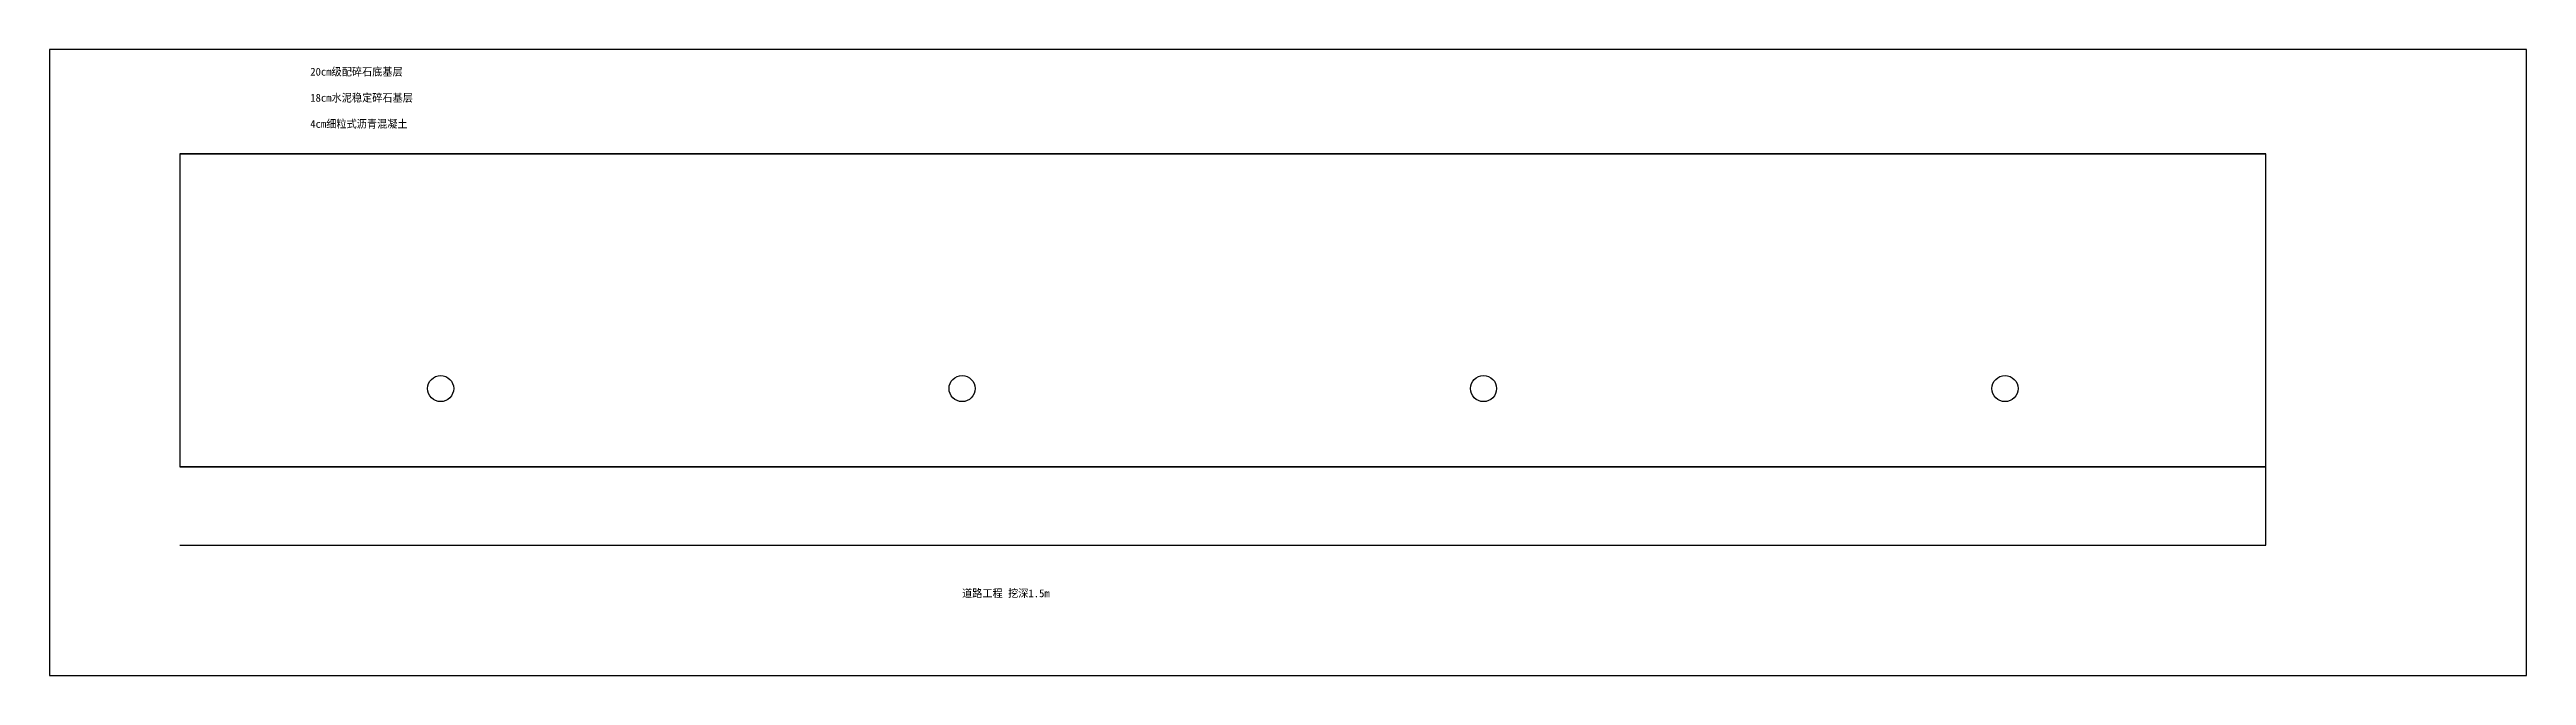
# Model space of a CAD drawing. Extents: x -5000 to 90000, y -8000 to 16000.
import ezdxf

# ---------------------------------------------------------------- set-up
doc = ezdxf.new("R2010")
doc.units = 0

# ---------------------------------------------------------------- blocks, each defined once
blk = doc.blocks.new('MH')
blk.add_circle((0, 0), 500)

msp = doc.modelspace()

# ---------------------------------------------------------------- linework, layer by layer
msp.add_lwpolyline([(-5000, -8000), (90000, -8000), (90000, 16000), (-5000, 16000)], close=True)
at = {"layer": 'CURB'}
for p, q in [((0, 12000), (80000, 12000)), ((0, 0), (80000, 0))]:
    msp.add_line(p, q, dxfattribs=at)
at = {"layer": 'PED'}
msp.add_lwpolyline([(0, -3000), (80000, -3000), (80000, -1), (0, -1)], dxfattribs=at)
at = {"layer": 'ROAD'}
msp.add_lwpolyline([(0, 0), (80000, 0), (80000, 12000), (0, 12000)], close=True, dxfattribs=at)

# ---------------------------------------------------------------- block references
at = {"layer": 'SEWER'}
for p in [(10000, 3000), (30000, 3000), (50000, 3000), (70000, 3000)]:
    msp.add_blockref('MH', p, dxfattribs=at)

# ---------------------------------------------------------------- texts
for s, p in [('20cm级配碎石底基层', (5000, 15000)), ('18cm水泥稳定碎石基层', (5000, 14000)), ('4cm细粒式沥青混凝土', (5000, 13000)), ('道路工程 挖深1.5m', (30000, -5000))]:
    msp.add_text(s, height=300).set_placement(p)

doc.saveas('drawing.dxf')
